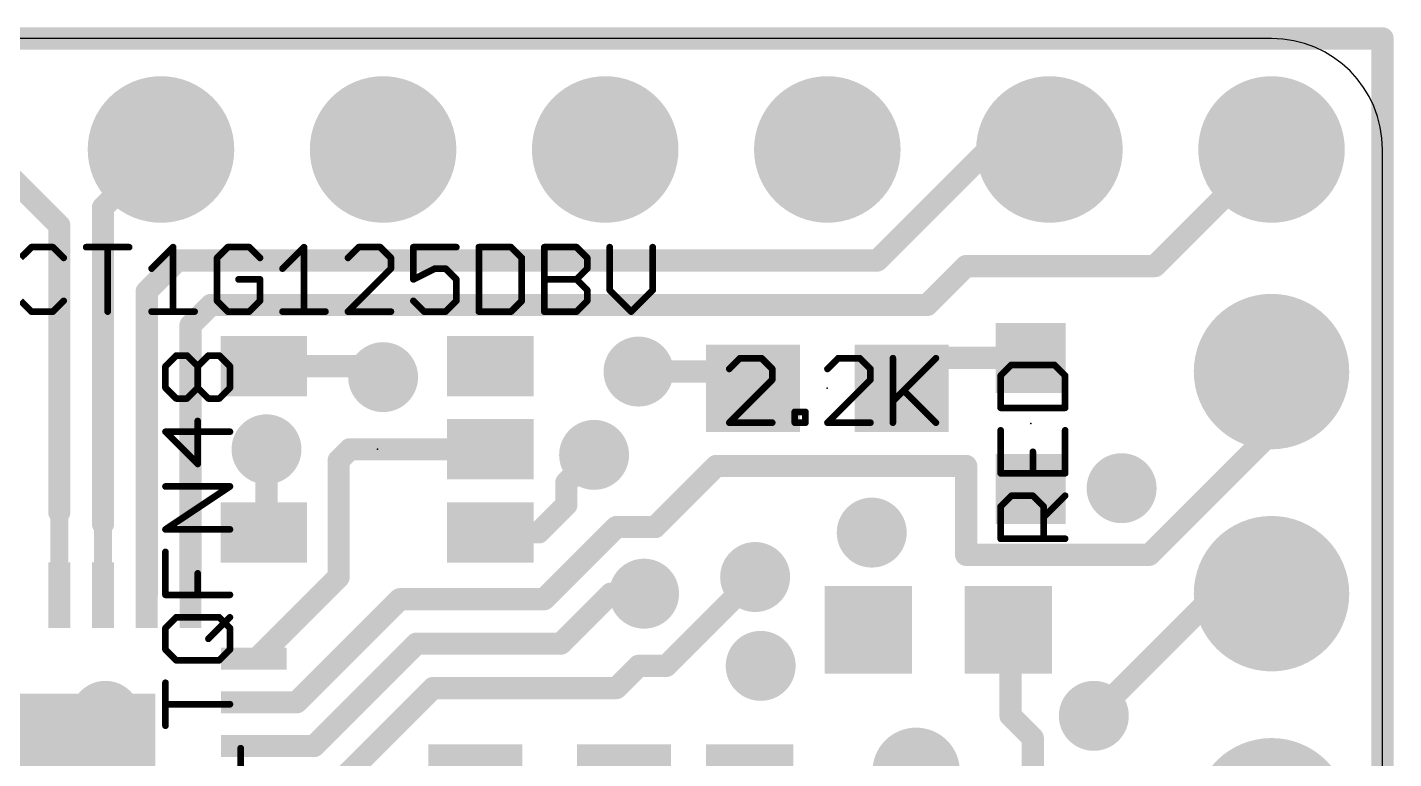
# Model space of a CAD drawing. Extents: x -0.1 to 35.7, y -0.1 to 17.9.
# Drawn here: x 20.06 to 35.69, y 9.54 to 17.91 of the extents above; entities that cross this region are included whole.
import ezdxf

# ---------------------------------------------------------------- set-up
doc = ezdxf.new("R2010")
doc.units = 0
for name, color, linetype in [('1', 12, 'CONTINUOUS'), ('17', 110, 'CONTINUOUS'), ('18', 110, 'CONTINUOUS'), ('20', 53, 'CONTINUOUS'), ('23', 40, 'CONTINUOUS'), ('27', 253, 'CONTINUOUS')]:
    doc.layers.add(name, color=color, linetype=linetype)

# ---------------------------------------------------------------- blocks, each defined once
blk = doc.blocks.new('RECT')
blk.add_solid([(-0.5, -0.5), (0.5, -0.5), (-0.5, 0.5), (0.5, 0.5)])
blk = doc.blocks.new('ROUNDP')
at = {"const_width": 0.5}
blk.add_lwpolyline([(0, -0.25, 1), (0, 0.25, 1), (0, -0.25)], format="xyb", dxfattribs=at)
blk = doc.blocks.new('PIE')
at = {"const_width": 0.5}
blk.add_lwpolyline([(0, -0.25, 1), (0, 0.25, 1), (0, -0.25)], format="xyb", dxfattribs=at)
blk = doc.blocks.new('ROUNDV')
at = {"const_width": 0.5}
blk.add_lwpolyline([(0, -0.25, 1), (0, 0.25, 1), (0, -0.25)], format="xyb", dxfattribs=at)

msp = doc.modelspace()

# ---------------------------------------------------------------- linework, layer by layer
at = {"layer": '1'}
for points, const_width in [([(35.56, 17.78), (0, 17.78)], 0.254), ([(35.56, 0), (35.56, 17.78)], 0.254), ([(20.427, 15.641), (19.558, 16.51)], 0.254), ([(20.927, 15.847), (21.59, 16.51)], 0.254), ([(29.7815, 15.24), (31.0515, 16.51)], 0.254), ([(31.0515, 16.51), (31.75, 16.51)], 0.254), ([(32.9565, 15.1765), (34.29, 16.51)], 0.254), ([(20.927, 12.2275), (20.927, 15.847)], 0.254), ([(20.427, 12.3625), (20.427, 15.641)], 0.254), ([(21.427, 14.8865), (21.7805, 15.24)], 0.254), ([(21.7805, 15.24), (29.7815, 15.24)], 0.254), ([(30.353, 14.732), (30.7975, 15.1765)], 0.254), ([(30.7975, 15.1765), (32.9565, 15.1765)], 0.254), ([(21.427, 11.4125), (21.427, 14.8865)], 0.254), ([(21.927, 14.4975), (22.1615, 14.732)], 0.254), ([(22.1615, 14.732), (30.353, 14.732)], 0.254), ([(21.927, 11.4125), (21.927, 14.4975)], 0.254), ([(30.06, 13.7795), (30.407, 14.1265)], 0.254), ([(30.407, 14.1265), (31.536, 14.1265)], 0.254), ([(22.7665, 14.031), (24.0055, 14.031)], 0.254), ([(24.0055, 14.031), (24.13, 13.9065)], 0.254), ([(28.1695, 13.97), (27.051, 13.97)], 0.254), ([(28.36, 13.7795), (28.1695, 13.97)], 0.254), ([(34.29, 13.2715), (34.29, 13.97)], 0.254), ([(32.893, 11.8745), (34.29, 13.2715)], 0.254), ([(22.7965, 12.161), (22.7965, 13.081)], 0.254), ([(23.622, 12.954), (23.749, 13.081)], 0.254), ([(23.749, 13.081), (25.3565, 13.081)], 0.254), ([(26.2255, 12.7), (26.543, 13.0175)], 0.254), ([(23.622, 11.6205), (23.622, 12.954)], 0.254), ([(27.2415, 12.192), (27.94, 12.8905)], 0.254), ([(27.94, 12.8905), (30.7975, 12.8905)], 0.254), ([(30.7975, 12.8905), (30.7975, 11.8745)], 0.254), ([(26.2255, 12.446), (26.2255, 12.7)], 0.254), ([(25.9105, 12.131), (26.2255, 12.446)], 0.254), ([(20.427, 11.4125), (20.427, 12.3625)], 0.2032), ([(20.927, 11.4125), (20.927, 12.2275)], 0.2032), ([(22.7965, 12.161), (22.7665, 12.131)], 0.3048), ([(25.3565, 12.131), (25.9105, 12.131)], 0.254), ([(25.9715, 11.3665), (26.797, 12.192)], 0.254), ([(26.797, 12.192), (27.2415, 12.192)], 0.254), ([(30.7975, 11.8745), (32.893, 11.8745)], 0.254), ([(23.622, 11.6205), (22.689, 10.6875)], 0.254), ([(27.3685, 10.6045), (28.3845, 11.6205)], 0.254), ([(23.1415, 10.1875), (24.3205, 11.3665)], 0.254), ([(24.3205, 11.3665), (25.9715, 11.3665)], 0.254), ([(26.162, 10.8585), (26.7335, 11.43)], 0.254), ([(26.7335, 11.43), (27.1145, 11.43)], 0.254), ([(32.258, 10.033), (33.655, 11.43)], 0.254), ([(33.655, 11.43), (34.29, 11.43)], 0.254), ([(31.28, 10.9535), (31.28, 11.017)], 0.254), ([(23.34, 9.6875), (24.511, 10.8585)], 0.254), ([(24.511, 10.8585), (26.162, 10.8585)], 0.254), ([(31.3055, 10.928), (31.28, 10.9535)], 0.254), ([(31.3055, 10.928), (31.3055, 10.033)], 0.254), ([(22.689, 10.6875), (22.652, 10.6875)], 0.254), ([(26.797, 10.3505), (27.051, 10.6045)], 0.254), ([(27.051, 10.6045), (27.3685, 10.6045)], 0.254), ([(23.5385, 9.1875), (24.7015, 10.3505)], 0.254), ([(24.7015, 10.3505), (26.797, 10.3505)], 0.254), ([(22.652, 10.1875), (23.1415, 10.1875)], 0.254), ([(31.3055, 10.033), (31.5595, 9.779)], 0.254), ([(31.5595, 9.779), (31.5595, 9.271)], 0.254), ([(22.652, 9.6875), (23.34, 9.6875)], 0.254)]:
    msp.add_lwpolyline(points, dxfattribs=dict(at, const_width=const_width))
for points, const_width in [([(35.6235, 17.78, 1), (35.4965, 17.78)], 0.127), ([(35.56, 17.7165, 1), (35.56, 17.8435)], 0.127), ([(21.6349, 16.4651, 1), (21.5451, 16.5549)], 0.127), ([(31.0515, 16.5735, 1), (31.0515, 16.4465)], 0.127), ([(31.0964, 16.4651, 1), (31.0066, 16.5549)], 0.127), ([(31.75, 16.4465, 1), (31.75, 16.5735)], 0.127), ([(34.3349, 16.4651, 1), (34.2451, 16.5549)], 0.127), ([(20.9905, 15.847, 1), (20.8635, 15.847)], 0.127), ([(20.8821, 15.8919, 1), (20.9719, 15.8021)], 0.127), ([(20.4905, 15.641, 1), (20.3635, 15.641)], 0.127), ([(20.3821, 15.5961, 1), (20.4719, 15.6859)], 0.127), ([(21.7805, 15.3035, 1), (21.7805, 15.1765)], 0.127), ([(21.8254, 15.1951, 1), (21.7356, 15.2849)], 0.127), ([(29.7366, 15.2849, 1), (29.8264, 15.1951)], 0.127), ([(29.7815, 15.1765, 1), (29.7815, 15.3035)], 0.127), ([(30.7975, 15.24, 1), (30.7975, 15.113)], 0.127), ([(30.8424, 15.1316, 1), (30.7526, 15.2214)], 0.127), ([(32.9116, 15.2214, 1), (33.0014, 15.1316)], 0.127), ([(32.9565, 15.113, 1), (32.9565, 15.24)], 0.127), ([(21.4905, 14.8865, 1), (21.3635, 14.8865)], 0.127), ([(21.3821, 14.9314, 1), (21.4719, 14.8416)], 0.127), ([(22.1615, 14.7955, 1), (22.1615, 14.6685)], 0.127), ([(22.2064, 14.6871, 1), (22.1166, 14.7769)], 0.127), ([(30.353, 14.6685, 1), (30.353, 14.7955)], 0.127), ([(30.3081, 14.7769, 1), (30.3979, 14.6871)], 0.127), ([(21.9905, 14.4975, 1), (21.8635, 14.4975)], 0.127), ([(21.8821, 14.5424, 1), (21.9719, 14.4526)], 0.127), ([(30.407, 14.19, 1), (30.407, 14.063)], 0.127), ([(30.4519, 14.0816, 1), (30.3621, 14.1714)], 0.127), ([(31.536, 14.063, 1), (31.536, 14.19)], 0.127), ([(22.7665, 14.0945, 1), (22.7665, 13.9675)], 0.127), ([(24.0504, 14.0759, 1), (23.9606, 13.9861)], 0.127), ([(24.0055, 13.9675, 1), (24.0055, 14.0945)], 0.127), ([(27.051, 14.0335, 1), (27.051, 13.9065)], 0.127), ([(28.2144, 14.0149, 1), (28.1246, 13.9251)], 0.127), ([(28.1695, 13.9065, 1), (28.1695, 14.0335)], 0.127), ([(34.3535, 13.97, 1), (34.2265, 13.97)], 0.127), ([(24.0851, 13.8616, 1), (24.1749, 13.9514)], 0.127), ([(28.3151, 13.7346, 1), (28.4049, 13.8244)], 0.127), ([(30.0151, 13.8244, 1), (30.1049, 13.7346)], 0.127), ([(34.2265, 13.2715, 1), (34.3535, 13.2715)], 0.127), ([(34.3349, 13.2266, 1), (34.2451, 13.3164)], 0.127), ([(22.86, 13.081, 1), (22.733, 13.081)], 0.127), ([(23.749, 13.1445, 1), (23.749, 13.0175)], 0.127), ([(23.7939, 13.0361, 1), (23.7041, 13.1259)], 0.127), ([(25.3565, 13.0175, 1), (25.3565, 13.1445)], 0.127), ([(26.5879, 12.9726, 1), (26.4981, 13.0624)], 0.127), ([(23.6855, 12.954, 1), (23.5585, 12.954)], 0.127), ([(23.5771, 12.9989, 1), (23.6669, 12.9091)], 0.127), ([(27.94, 12.954, 1), (27.94, 12.827)], 0.127), ([(27.9849, 12.8456, 1), (27.8951, 12.9354)], 0.127), ([(30.861, 12.8905, 1), (30.734, 12.8905)], 0.127), ([(30.7975, 12.827, 1), (30.7975, 12.954)], 0.127), ([(26.289, 12.7, 1), (26.162, 12.7)], 0.127), ([(26.1806, 12.7449, 1), (26.2704, 12.6551)], 0.127), ([(26.162, 12.446, 1), (26.289, 12.446)], 0.127), ([(26.2704, 12.4011, 1), (26.1806, 12.4909)], 0.127), ([(20.3635, 12.3625, 1), (20.4905, 12.3625)], 0.127), ([(20.4778, 12.3625, 1), (20.3762, 12.3625)], 0.1016), ([(20.8635, 12.2275, 1), (20.9905, 12.2275)], 0.127), ([(20.9778, 12.2275, 1), (20.8762, 12.2275)], 0.1016), ([(22.7126, 12.1849, 1), (22.8204, 12.0771)], 0.1524), ([(22.8504, 12.1071, 1), (22.7426, 12.2149)], 0.1524), ([(22.733, 12.161, 1), (22.86, 12.161)], 0.127), ([(25.3565, 12.1945, 1), (25.3565, 12.0675)], 0.127), ([(25.8656, 12.1759, 1), (25.9554, 12.0861)], 0.127), ([(25.9105, 12.0675, 1), (25.9105, 12.1945)], 0.127), ([(26.797, 12.2555, 1), (26.797, 12.1285)], 0.127), ([(26.8419, 12.1471, 1), (26.7521, 12.2369)], 0.127), ([(27.1966, 12.2369, 1), (27.2864, 12.1471)], 0.127), ([(27.2415, 12.1285, 1), (27.2415, 12.2555)], 0.127), ([(30.7975, 11.938, 1), (30.7975, 11.811)], 0.127), ([(30.734, 11.8745, 1), (30.861, 11.8745)], 0.127), ([(32.8481, 11.9194, 1), (32.9379, 11.8296)], 0.127), ([(32.893, 11.811, 1), (32.893, 11.938)], 0.127), ([(23.6669, 11.5756, 1), (23.5771, 11.6654)], 0.127), ([(28.4294, 11.5756, 1), (28.3396, 11.6654)], 0.127), ([(23.5585, 11.6205, 1), (23.6855, 11.6205)], 0.127), ([(20.3762, 11.4125, 1), (20.4778, 11.4125)], 0.1016), ([(20.8762, 11.4125, 1), (20.9778, 11.4125)], 0.1016), ([(21.3635, 11.4125, 1), (21.4905, 11.4125)], 0.127), ([(21.8635, 11.4125, 1), (21.9905, 11.4125)], 0.127), ([(24.3205, 11.43, 1), (24.3205, 11.303)], 0.127), ([(24.3654, 11.3216, 1), (24.2756, 11.4114)], 0.127), ([(25.9266, 11.4114, 1), (26.0164, 11.3216)], 0.127), ([(25.9715, 11.303, 1), (25.9715, 11.43)], 0.127), ([(26.7335, 11.4935, 1), (26.7335, 11.3665)], 0.127), ([(26.7784, 11.3851, 1), (26.6886, 11.4749)], 0.127), ([(27.1145, 11.3665, 1), (27.1145, 11.4935)], 0.127), ([(33.655, 11.4935, 1), (33.655, 11.3665)], 0.127), ([(33.6999, 11.3851, 1), (33.6101, 11.4749)], 0.127), ([(34.29, 11.3665, 1), (34.29, 11.4935)], 0.127), ([(31.3435, 11.017, 1), (31.2165, 11.017)], 0.127), ([(24.511, 10.922, 1), (24.511, 10.795)], 0.127), ([(24.5559, 10.8136, 1), (24.4661, 10.9034)], 0.127), ([(26.1171, 10.9034, 1), (26.2069, 10.8136)], 0.127), ([(26.162, 10.795, 1), (26.162, 10.922)], 0.127), ([(31.3249, 10.9984, 1), (31.2351, 10.9086)], 0.127), ([(31.2165, 10.9535, 1), (31.3435, 10.9535)], 0.127), ([(31.369, 10.928, 1), (31.242, 10.928)], 0.127), ([(31.2606, 10.8831, 1), (31.3504, 10.9729)], 0.127), ([(22.652, 10.751, 1), (22.652, 10.624)], 0.127), ([(22.6441, 10.7324, 1), (22.7339, 10.6426)], 0.127), ([(22.689, 10.624, 1), (22.689, 10.751)], 0.127), ([(27.051, 10.668, 1), (27.051, 10.541)], 0.127), ([(27.0959, 10.5596, 1), (27.0061, 10.6494)], 0.127), ([(27.3236, 10.6494, 1), (27.4134, 10.5596)], 0.127), ([(27.3685, 10.541, 1), (27.3685, 10.668)], 0.127), ([(24.7015, 10.414, 1), (24.7015, 10.287)], 0.127), ([(24.7464, 10.3056, 1), (24.6566, 10.3954)], 0.127), ([(26.797, 10.287, 1), (26.797, 10.414)], 0.127), ([(22.652, 10.251, 1), (22.652, 10.124)], 0.127), ([(23.1415, 10.124, 1), (23.1415, 10.251)], 0.127), ([(26.7521, 10.3954, 1), (26.8419, 10.3056)], 0.127), ([(23.0966, 10.2324, 1), (23.1864, 10.1426)], 0.127), ([(31.3504, 10.0779, 1), (31.2606, 9.9881)], 0.127), ([(31.242, 10.033, 1), (31.369, 10.033)], 0.127), ([(32.2131, 10.0779, 1), (32.3029, 9.9881)], 0.127), ([(31.623, 9.779, 1), (31.496, 9.779)], 0.127), ([(31.5146, 9.7341, 1), (31.6044, 9.8239)], 0.127), ([(22.652, 9.751, 1), (22.652, 9.624)], 0.127), ([(23.2951, 9.7324, 1), (23.3849, 9.6426)], 0.127), ([(23.34, 9.624, 1), (23.34, 9.751)], 0.127)]:
    msp.add_lwpolyline(points, format="xyb", dxfattribs=dict(at, const_width=const_width))
at = {"layer": '20'}
for p, q in [((34.29, 17.78), (1.27, 17.78)), ((35.56, 1.27), (35.56, 16.51))]:
    msp.add_line(p, q, dxfattribs=at)
msp.add_arc((34.29, 16.51), 1.27, 0, 90, dxfattribs=at)
at = {"layer": '23'}
for p in [(29.21, 13.7795), (31.536, 13.3765), (24.0665, 13.081)]:
    msp.add_point(p, dxfattribs=at)
at = {"layer": '27', "const_width": 0.0762}
for points in [[(20.1088, 15.393), (19.9859, 15.2702)], [(20.3546, 15.393), (20.1088, 15.393)], [(20.4774, 15.2702), (20.3546, 15.393)], [(20.7344, 15.393), (21.2258, 15.393)], [(20.9801, 14.6558), (20.9801, 15.393)], [(21.4828, 15.1473), (21.7285, 15.393)], [(21.7285, 15.393), (21.7285, 14.6558)], [(22.3541, 15.393), (22.2312, 15.2702)], [(22.5998, 15.393), (22.3541, 15.393)], [(22.7227, 15.2702), (22.5998, 15.393)], [(22.9796, 15.1473), (23.2253, 15.393)], [(23.2253, 15.393), (23.2253, 14.6558)], [(23.8509, 15.393), (23.728, 15.2702)], [(24.0966, 15.393), (23.8509, 15.393)], [(24.2195, 15.2702), (24.0966, 15.393)], [(24.9679, 15.393), (24.4764, 15.393)], [(24.4764, 15.393), (24.4764, 15.0244)], [(25.2249, 15.393), (25.2249, 14.6558)], [(25.5935, 15.393), (25.2249, 15.393)], [(25.7163, 15.2702), (25.5935, 15.393)], [(25.9733, 14.6558), (25.9733, 15.393)], [(25.9733, 15.393), (26.3419, 15.393)], [(26.3419, 15.393), (26.4648, 15.2702)], [(26.7217, 15.393), (26.7217, 14.9015)], [(27.2132, 14.9015), (27.2132, 15.393)], [(22.2312, 15.2702), (22.2312, 14.7787)], [(23.728, 14.6558), (24.2195, 15.1473)], [(24.2195, 15.1473), (24.2195, 15.2702)], [(24.4764, 15.0244), (24.7222, 15.1473)], [(24.7222, 15.1473), (24.8451, 15.1473)], [(24.8451, 15.1473), (24.9679, 15.0244)], [(25.7163, 14.7787), (25.7163, 15.2702)], [(26.4648, 15.1473), (26.3419, 15.0244)], [(26.4648, 15.2702), (26.4648, 15.1473)], [(22.7227, 15.0244), (22.4769, 15.0244)], [(22.7227, 14.7787), (22.7227, 15.0244)], [(24.9679, 15.0244), (24.9679, 14.7787)], [(25.9733, 15.0244), (26.3419, 15.0244)], [(26.3419, 15.0244), (26.4648, 14.9015)], [(26.4648, 14.9015), (26.4648, 14.7787)], [(26.7217, 14.9015), (26.9674, 14.6558)], [(26.9674, 14.6558), (27.2132, 14.9015)], [(19.9859, 14.7787), (20.1088, 14.6558)], [(20.1088, 14.6558), (20.3546, 14.6558)], [(20.3546, 14.6558), (20.4774, 14.7787)], [(21.4828, 14.6558), (21.9743, 14.6558)], [(22.2312, 14.7787), (22.3541, 14.6558)], [(22.3541, 14.6558), (22.5998, 14.6558)], [(22.5998, 14.6558), (22.7227, 14.7787)], [(22.9796, 14.6558), (23.4711, 14.6558)], [(24.2195, 14.6558), (23.728, 14.6558)], [(24.5993, 14.6558), (24.4764, 14.7787)], [(24.8451, 14.6558), (24.5993, 14.6558)], [(24.9679, 14.7787), (24.8451, 14.6558)], [(25.2249, 14.6558), (25.5935, 14.6558)], [(25.5935, 14.6558), (25.7163, 14.7787)], [(26.3419, 14.6558), (25.9733, 14.6558)], [(26.4648, 14.7787), (26.3419, 14.6558)], [(21.6412, 14.0304), (21.764, 14.1533)], [(21.6412, 13.7847), (21.6412, 14.0304)], [(21.764, 14.1533), (21.8869, 14.1533)], [(21.8869, 14.1533), (22.0098, 14.0304)], [(22.0098, 14.0304), (22.1327, 14.1533)], [(22.0098, 13.7847), (22.0098, 14.0304)], [(22.1327, 14.1533), (22.2555, 14.1533)], [(22.2555, 14.1533), (22.3784, 14.0304)], [(22.3784, 14.0304), (22.3784, 13.7847)], [(28.212, 14.123), (28.0891, 14.0002)], [(28.4578, 14.123), (28.212, 14.123)], [(28.5806, 14.0002), (28.4578, 14.123)], [(29.3346, 14.123), (29.2118, 14.0002)], [(29.5804, 14.123), (29.3346, 14.123)], [(29.7033, 14.0002), (29.5804, 14.123)], [(29.9602, 14.123), (29.9602, 13.3858)], [(29.9602, 13.6315), (30.4517, 14.123)], [(31.3153, 14.0467), (31.1925, 13.9238)], [(31.8068, 14.0467), (31.3153, 14.0467)], [(31.9297, 13.9238), (31.8068, 14.0467)], [(28.0891, 13.3858), (28.5806, 13.8773)], [(28.5806, 13.8773), (28.5806, 14.0002)], [(29.2118, 13.3858), (29.7033, 13.8773)], [(29.7033, 13.8773), (29.7033, 14.0002)], [(31.1925, 13.9238), (31.1925, 13.5552)], [(31.9297, 13.5552), (31.9297, 13.9238)], [(21.764, 13.6618), (21.6412, 13.7847)], [(22.0098, 13.7847), (21.8869, 13.6618)], [(22.1327, 13.6618), (22.0098, 13.7847)], [(22.3784, 13.7847), (22.2555, 13.6618)], [(30.0831, 13.7544), (30.4517, 13.3858)], [(21.8869, 13.6618), (21.764, 13.6618)], [(22.2555, 13.6618), (22.1327, 13.6618)], [(22.0098, 12.9134), (22.0098, 13.4049)], [(28.8376, 13.3858), (28.8376, 13.5087)], [(28.8376, 13.5087), (28.9604, 13.5087)], [(28.9604, 13.5087), (28.9604, 13.3858)], [(31.1925, 13.5552), (31.9297, 13.5552)], [(22.3784, 13.282), (21.6412, 13.282)], [(21.6412, 13.282), (22.0098, 12.9134)], [(28.5806, 13.3858), (28.0891, 13.3858)], [(28.9604, 13.3858), (28.8376, 13.3858)], [(29.7033, 13.3858), (29.2118, 13.3858)], [(31.1925, 13.2983), (31.1925, 12.8068)], [(31.9297, 12.8068), (31.9297, 13.2983)], [(31.5611, 12.8068), (31.5611, 13.0525)], [(31.1925, 12.8068), (31.9297, 12.8068)], [(21.6412, 12.165), (22.3784, 12.6565)], [(22.3784, 12.6565), (21.6412, 12.6565)], [(31.1925, 12.427), (31.3153, 12.5498)], [(31.3153, 12.5498), (31.5611, 12.5498)], [(31.5611, 12.5498), (31.684, 12.427)], [(31.684, 12.3041), (31.9297, 12.5498)], [(31.1925, 12.0584), (31.1925, 12.427)], [(31.684, 12.427), (31.684, 12.0584)], [(22.3784, 12.165), (21.6412, 12.165)], [(31.9297, 12.0584), (31.1925, 12.0584)], [(21.6412, 11.4166), (21.6412, 11.9081)], [(22.0098, 11.4166), (22.0098, 11.6623)], [(22.3784, 11.4166), (21.6412, 11.4166)], [(21.6412, 11.0368), (21.764, 11.1597)], [(21.764, 11.1597), (22.2555, 11.1597)], [(22.1327, 10.9139), (22.3784, 11.1597)], [(22.2555, 11.1597), (22.3784, 11.0368)], [(21.6412, 10.791), (21.6412, 11.0368)], [(22.3784, 11.0368), (22.3784, 10.791)], [(21.764, 10.6682), (21.6412, 10.791)], [(22.3784, 10.791), (22.2555, 10.6682)], [(22.2555, 10.6682), (21.764, 10.6682)], [(21.6412, 9.9198), (21.6412, 10.4112)], [(22.3784, 10.1655), (21.6412, 10.1655)], [(22.5013, 9.1713), (22.5013, 9.6628)]]:
    msp.add_lwpolyline(points, dxfattribs=at)
at = {"layer": '27', "const_width": 0.0381}
for points in [[(20.1088, 15.4121, 1), (20.1088, 15.374)], [(20.1223, 15.3796, 1), (20.0953, 15.4065)], [(20.368, 15.4065, 1), (20.3411, 15.3796)], [(20.3546, 15.374, 1), (20.3546, 15.4121)], [(20.7344, 15.4121, 1), (20.7344, 15.374)], [(20.9992, 15.393, 1), (20.9611, 15.393)], [(21.2258, 15.374, 1), (21.2258, 15.4121)], [(21.7476, 15.393, 1), (21.7095, 15.393)], [(21.742, 15.3796, 1), (21.715, 15.4065)], [(22.3541, 15.4121, 1), (22.3541, 15.374)], [(22.3675, 15.3796, 1), (22.3406, 15.4065)], [(22.6133, 15.4065, 1), (22.5863, 15.3796)], [(22.5998, 15.374, 1), (22.5998, 15.4121)], [(23.2444, 15.393, 1), (23.2063, 15.393)], [(23.2388, 15.3796, 1), (23.2119, 15.4065)], [(23.8509, 15.4121, 1), (23.8509, 15.374)], [(23.8644, 15.3796, 1), (23.8374, 15.4065)], [(24.1101, 15.4065, 1), (24.0832, 15.3796)], [(24.0966, 15.374, 1), (24.0966, 15.4121)], [(24.4764, 15.4121, 1), (24.4764, 15.374)], [(24.4955, 15.393, 1), (24.4574, 15.393)], [(24.9679, 15.374, 1), (24.9679, 15.4121)], [(25.2439, 15.393, 1), (25.2058, 15.393)], [(25.2249, 15.4121, 1), (25.2249, 15.374)], [(25.6069, 15.4065, 1), (25.58, 15.3796)], [(25.5935, 15.374, 1), (25.5935, 15.4121)], [(25.9733, 15.4121, 1), (25.9733, 15.374)], [(25.9923, 15.393, 1), (25.9542, 15.393)], [(26.3554, 15.4065, 1), (26.3284, 15.3796)], [(26.3419, 15.374, 1), (26.3419, 15.4121)], [(26.7407, 15.393, 1), (26.7026, 15.393)], [(27.2322, 15.393, 1), (27.1941, 15.393)], [(20.464, 15.2567, 1), (20.4909, 15.2836)], [(21.4693, 15.1608, 1), (21.4962, 15.1338)], [(22.2502, 15.2702, 1), (22.2121, 15.2702)], [(22.2177, 15.2836, 1), (22.2447, 15.2567)], [(22.7092, 15.2567, 1), (22.7361, 15.2836)], [(22.9661, 15.1608, 1), (22.9931, 15.1338)], [(23.7146, 15.2836, 1), (23.7415, 15.2567)], [(24.2386, 15.2702, 1), (24.2005, 15.2702)], [(24.2005, 15.1473, 1), (24.2386, 15.1473)], [(24.206, 15.2567, 1), (24.233, 15.2836)], [(24.233, 15.1338, 1), (24.206, 15.1608)], [(24.7222, 15.1663, 1), (24.7222, 15.1282)], [(24.7307, 15.1302, 1), (24.7137, 15.1643)], [(24.8585, 15.1608, 1), (24.8316, 15.1338)], [(24.8451, 15.1282, 1), (24.8451, 15.1663)], [(25.7354, 15.2702, 1), (25.6973, 15.2702)], [(25.7029, 15.2567, 1), (25.7298, 15.2836)], [(26.4838, 15.2702, 1), (26.4457, 15.2702)], [(26.4457, 15.1473, 1), (26.4838, 15.1473)], [(26.4513, 15.2567, 1), (26.4782, 15.2836)], [(26.4782, 15.1338, 1), (26.4513, 15.1608)], [(22.4769, 15.0435, 1), (22.4769, 15.0054)], [(22.7417, 15.0244, 1), (22.7036, 15.0244)], [(22.7227, 15.0054, 1), (22.7227, 15.0435)], [(24.4679, 15.0415, 1), (24.485, 15.0074)], [(24.4574, 15.0244, 1), (24.4955, 15.0244)], [(24.987, 15.0244, 1), (24.9489, 15.0244)], [(24.9545, 15.0109, 1), (24.9814, 15.0379)], [(25.9733, 15.0435, 1), (25.9733, 15.0054)], [(26.3554, 15.0379, 1), (26.3284, 15.0109)], [(26.3284, 15.0379, 1), (26.3554, 15.0109)], [(26.3419, 15.0054, 1), (26.3419, 15.0435)], [(26.4838, 14.9015, 1), (26.4457, 14.9015)], [(26.4513, 14.8881, 1), (26.4782, 14.915)], [(26.7352, 14.915, 1), (26.7082, 14.8881)], [(26.7026, 14.9015, 1), (26.7407, 14.9015)], [(27.1941, 14.9015, 1), (27.2322, 14.9015)], [(27.2266, 14.8881, 1), (27.1997, 14.915)], [(20.1088, 14.6749, 1), (20.1088, 14.6368)], [(20.0953, 14.6423, 1), (20.1223, 14.6693)], [(20.3411, 14.6693, 1), (20.368, 14.6423)], [(20.3546, 14.6368, 1), (20.3546, 14.6749)], [(20.4909, 14.7652, 1), (20.464, 14.7921)], [(21.4828, 14.6749, 1), (21.4828, 14.6368)], [(21.9743, 14.6368, 1), (21.9743, 14.6749)], [(22.2121, 14.7787, 1), (22.2502, 14.7787)], [(22.2447, 14.7921, 1), (22.2177, 14.7652)], [(22.3541, 14.6749, 1), (22.3541, 14.6368)], [(22.3406, 14.6423, 1), (22.3675, 14.6693)], [(22.5863, 14.6693, 1), (22.6133, 14.6423)], [(22.5998, 14.6368, 1), (22.5998, 14.6749)], [(22.7036, 14.7787, 1), (22.7417, 14.7787)], [(22.7361, 14.7652, 1), (22.7092, 14.7921)], [(22.9796, 14.6749, 1), (22.9796, 14.6368)], [(23.4711, 14.6368, 1), (23.4711, 14.6749)], [(23.728, 14.6749, 1), (23.728, 14.6368)], [(23.7146, 14.6693, 1), (23.7415, 14.6423)], [(24.2195, 14.6368, 1), (24.2195, 14.6749)], [(24.4899, 14.7921, 1), (24.463, 14.7652)], [(24.5993, 14.6749, 1), (24.5993, 14.6368)], [(24.5858, 14.6423, 1), (24.6128, 14.6693)], [(24.8316, 14.6693, 1), (24.8585, 14.6423)], [(24.8451, 14.6368, 1), (24.8451, 14.6749)], [(24.9489, 14.7787, 1), (24.987, 14.7787)], [(24.9814, 14.7652, 1), (24.9545, 14.7921)], [(25.2249, 14.6749, 1), (25.2249, 14.6368)], [(25.58, 14.6693, 1), (25.6069, 14.6423)], [(25.5935, 14.6368, 1), (25.5935, 14.6749)], [(25.6973, 14.7787, 1), (25.7354, 14.7787)], [(25.7298, 14.7652, 1), (25.7029, 14.7921)], [(25.9733, 14.6749, 1), (25.9733, 14.6368)], [(26.3284, 14.6693, 1), (26.3554, 14.6423)], [(26.3419, 14.6368, 1), (26.3419, 14.6749)], [(26.4457, 14.7787, 1), (26.4838, 14.7787)], [(26.4782, 14.7652, 1), (26.4513, 14.7921)], [(26.954, 14.6693, 1), (26.9809, 14.6423)], [(26.954, 14.6423, 1), (26.9809, 14.6693)], [(20.9611, 14.6558, 1), (20.9992, 14.6558)], [(21.7095, 14.6558, 1), (21.7476, 14.6558)], [(23.2063, 14.6558, 1), (23.2444, 14.6558)], [(25.2058, 14.6558, 1), (25.2439, 14.6558)], [(25.9542, 14.6558, 1), (25.9923, 14.6558)], [(21.6602, 14.0304, 1), (21.6221, 14.0304)], [(21.764, 14.1724, 1), (21.764, 14.1343)], [(21.7775, 14.1398, 1), (21.7506, 14.1668)], [(21.9004, 14.1668, 1), (21.8734, 14.1398)], [(21.8869, 14.1343, 1), (21.8869, 14.1724)], [(22.0288, 14.0304, 1), (21.9907, 14.0304)], [(22.1327, 14.1724, 1), (22.1327, 14.1343)], [(22.1461, 14.1398, 1), (22.1192, 14.1668)], [(22.269, 14.1668, 1), (22.2421, 14.1398)], [(22.2555, 14.1343, 1), (22.2555, 14.1724)], [(22.3975, 14.0304, 1), (22.3594, 14.0304)], [(28.212, 14.1421, 1), (28.212, 14.104)], [(28.2255, 14.1096, 1), (28.1985, 14.1365)], [(28.4712, 14.1365, 1), (28.4443, 14.1096)], [(28.4578, 14.104, 1), (28.4578, 14.1421)], [(29.3346, 14.1421, 1), (29.3346, 14.104)], [(29.3481, 14.1096, 1), (29.3212, 14.1365)], [(29.5939, 14.1365, 1), (29.5669, 14.1096)], [(29.5804, 14.104, 1), (29.5804, 14.1421)], [(29.9792, 14.123, 1), (29.9411, 14.123)], [(30.4651, 14.1096, 1), (30.4382, 14.1365)], [(31.3153, 14.0657, 1), (31.3153, 14.0276)], [(31.3288, 14.0332, 1), (31.3019, 14.0601)], [(31.8203, 14.0601, 1), (31.7934, 14.0332)], [(31.8068, 14.0276, 1), (31.8068, 14.0657)], [(21.6277, 14.0439, 1), (21.6546, 14.017)], [(21.9963, 14.0439, 1), (22.0233, 14.017)], [(21.9963, 14.017, 1), (22.0233, 14.0439)], [(22.3649, 14.017, 1), (22.3919, 14.0439)], [(28.0757, 14.0136, 1), (28.1026, 13.9867)], [(28.5997, 14.0002, 1), (28.5616, 14.0002)], [(28.5672, 13.9867, 1), (28.5941, 14.0136)], [(28.5941, 13.8638, 1), (28.5672, 13.8908)], [(29.1983, 14.0136, 1), (29.2252, 13.9867)], [(29.7223, 14.0002, 1), (29.6842, 14.0002)], [(29.6898, 13.9867, 1), (29.7167, 14.0136)], [(29.7167, 13.8638, 1), (29.6898, 13.8908)], [(31.179, 13.9373, 1), (31.2059, 13.9103)], [(31.2115, 13.9238, 1), (31.1734, 13.9238)], [(31.9488, 13.9238, 1), (31.9107, 13.9238)], [(31.9162, 13.9103, 1), (31.9432, 13.9373)], [(21.6546, 13.7982, 1), (21.6277, 13.7712)], [(21.6221, 13.7847, 1), (21.6602, 13.7847)], [(22.0233, 13.7982, 1), (21.9963, 13.7712)], [(21.9907, 13.7847, 1), (22.0288, 13.7847)], [(22.0233, 13.7712, 1), (21.9963, 13.7982)], [(22.3594, 13.7847, 1), (22.3975, 13.7847)], [(22.3919, 13.7712, 1), (22.3649, 13.7982)], [(28.5616, 13.8773, 1), (28.5997, 13.8773)], [(29.6842, 13.8773, 1), (29.7223, 13.8773)], [(30.0965, 13.7679, 1), (30.0696, 13.7409)], [(21.764, 13.6809, 1), (21.764, 13.6428)], [(21.7506, 13.6484, 1), (21.7775, 13.6753)], [(21.8734, 13.6753, 1), (21.9004, 13.6484)], [(21.8869, 13.6428, 1), (21.8869, 13.6809)], [(22.1327, 13.6809, 1), (22.1327, 13.6428)], [(22.1192, 13.6484, 1), (22.1461, 13.6753)], [(22.2421, 13.6753, 1), (22.269, 13.6484)], [(22.2555, 13.6428, 1), (22.2555, 13.6809)], [(29.9467, 13.645, 1), (29.9737, 13.6181)], [(22.0288, 13.4049, 1), (21.9907, 13.4049)], [(28.8566, 13.5087, 1), (28.8185, 13.5087)], [(28.8376, 13.5277, 1), (28.8376, 13.4896)], [(28.9795, 13.5087, 1), (28.9414, 13.5087)], [(28.9604, 13.4896, 1), (28.9604, 13.5277)], [(31.1925, 13.5742, 1), (31.1925, 13.5361)], [(31.1734, 13.5552, 1), (31.2115, 13.5552)], [(31.9107, 13.5552, 1), (31.9488, 13.5552)], [(31.9297, 13.5361, 1), (31.9297, 13.5742)], [(21.6412, 13.3011, 1), (21.6412, 13.263)], [(21.6546, 13.2955, 1), (21.6277, 13.2686)], [(22.3784, 13.263, 1), (22.3784, 13.3011)], [(28.0891, 13.4049, 1), (28.0891, 13.3668)], [(28.0757, 13.3993, 1), (28.1026, 13.3723)], [(28.5806, 13.3668, 1), (28.5806, 13.4049)], [(28.8376, 13.4049, 1), (28.8376, 13.3668)], [(28.8185, 13.3858, 1), (28.8566, 13.3858)], [(28.9414, 13.3858, 1), (28.9795, 13.3858)], [(28.9604, 13.3668, 1), (28.9604, 13.4049)], [(29.1983, 13.3993, 1), (29.2252, 13.3723)], [(29.2118, 13.4049, 1), (29.2118, 13.3668)], [(29.7033, 13.3668, 1), (29.7033, 13.4049)], [(29.9411, 13.3858, 1), (29.9792, 13.3858)], [(30.4382, 13.3723, 1), (30.4651, 13.3993)], [(31.2115, 13.2983, 1), (31.1734, 13.2983)], [(31.9488, 13.2983, 1), (31.9107, 13.2983)], [(31.5801, 13.0525, 1), (31.542, 13.0525)], [(21.9907, 12.9134, 1), (22.0288, 12.9134)], [(21.9963, 12.8999, 1), (22.0233, 12.9269)], [(31.1925, 12.8258, 1), (31.1925, 12.7877)], [(31.1734, 12.8068, 1), (31.2115, 12.8068)], [(31.542, 12.8068, 1), (31.5801, 12.8068)], [(31.9107, 12.8068, 1), (31.9488, 12.8068)], [(31.9297, 12.7877, 1), (31.9297, 12.8258)], [(21.6412, 12.6755, 1), (21.6412, 12.6374)], [(22.389, 12.6406, 1), (22.3678, 12.6723)], [(22.3784, 12.6374, 1), (22.3784, 12.6755)], [(31.3153, 12.5689, 1), (31.3153, 12.5308)], [(31.3288, 12.5364, 1), (31.3019, 12.5633)], [(31.5746, 12.5633, 1), (31.5476, 12.5364)], [(31.5611, 12.5308, 1), (31.5611, 12.5689)], [(31.9432, 12.5364, 1), (31.9162, 12.5633)], [(31.2115, 12.427, 1), (31.1734, 12.427)], [(31.179, 12.4404, 1), (31.2059, 12.4135)], [(31.703, 12.427, 1), (31.6649, 12.427)], [(31.6705, 12.4135, 1), (31.6974, 12.4404)], [(21.6412, 12.1841, 1), (21.6412, 12.146)], [(21.6306, 12.1809, 1), (21.6517, 12.1492)], [(22.3784, 12.146, 1), (22.3784, 12.1841)], [(31.6705, 12.3176, 1), (31.6974, 12.2906)], [(31.1925, 12.0774, 1), (31.1925, 12.0393)], [(31.1734, 12.0584, 1), (31.2115, 12.0584)], [(31.6649, 12.0584, 1), (31.703, 12.0584)], [(31.9297, 12.0393, 1), (31.9297, 12.0774)], [(21.6602, 11.9081, 1), (21.6221, 11.9081)], [(22.0288, 11.6623, 1), (21.9907, 11.6623)], [(21.6221, 11.4166, 1), (21.6602, 11.4166)], [(21.6412, 11.4356, 1), (21.6412, 11.3975)], [(21.9907, 11.4166, 1), (22.0288, 11.4166)], [(22.3784, 11.3975, 1), (22.3784, 11.4356)], [(21.764, 11.1787, 1), (21.764, 11.1406)], [(21.7775, 11.1462, 1), (21.7506, 11.1731)], [(22.269, 11.1731, 1), (22.2421, 11.1462)], [(22.2555, 11.1406, 1), (22.2555, 11.1787)], [(22.3919, 11.1462, 1), (22.3649, 11.1731)], [(21.6602, 11.0368, 1), (21.6221, 11.0368)], [(21.6277, 11.0503, 1), (21.6546, 11.0233)], [(22.1192, 10.9274, 1), (22.1461, 10.9004)], [(22.3975, 11.0368, 1), (22.3594, 11.0368)], [(22.3649, 11.0233, 1), (22.3919, 11.0503)], [(21.6221, 10.791, 1), (21.6602, 10.791)], [(21.6546, 10.8045, 1), (21.6277, 10.7776)], [(22.3594, 10.791, 1), (22.3975, 10.791)], [(22.3919, 10.7776, 1), (22.3649, 10.8045)], [(21.764, 10.6872, 1), (21.764, 10.6491)], [(21.7506, 10.6547, 1), (21.7775, 10.6816)], [(22.2421, 10.6816, 1), (22.269, 10.6547)], [(22.2555, 10.6491, 1), (22.2555, 10.6872)], [(21.6602, 10.4112, 1), (21.6221, 10.4112)], [(21.6412, 10.1845, 1), (21.6412, 10.1464)], [(22.3784, 10.1464, 1), (22.3784, 10.1845)], [(21.6221, 9.9198, 1), (21.6602, 9.9198)], [(22.5203, 9.6628, 1), (22.4822, 9.6628)]]:
    msp.add_lwpolyline(points, format="xyb", dxfattribs=at)

# ---------------------------------------------------------------- block references
at = {"layer": '1'}
for p, xscale, yscale, rotation in [((22.7665, 14.031), 0.69, 0.99, 90), ((25.3565, 14.031), 0.69, 0.99, 90), ((31.536, 14.1265), 0.8, 0.8, 180), ((25.3565, 13.081), 0.69, 0.99, 90), ((31.536, 12.6265), 0.8, 0.8, 180), ((22.7665, 12.131), 0.69, 0.99, 90), ((25.3565, 12.131), 0.69, 0.99, 90), ((20.427, 11.4125), 0.75, 0.25, 270), ((20.927, 11.4125), 0.75, 0.25, 270), ((21.427, 11.4125), 0.75, 0.25, 270), ((21.927, 11.4125), 0.75, 0.25, 270), ((22.652, 10.6875), 0.75, 0.25, 180), ((22.652, 10.1875), 0.75, 0.25, 180), ((22.652, 9.6875), 0.75, 0.25, 180)]:
    msp.add_blockref('RECT', p, dxfattribs=dict(at, xscale=xscale, yscale=yscale, rotation=rotation))
at = {"layer": '1', "xscale": 1.075}
for p in [(28.36, 13.7795), (30.06, 13.7795)]:
    msp.add_blockref('RECT', p, dxfattribs=at)
at = {"layer": '1', "rotation": 270}
for p in [(29.68, 11.017), (31.28, 11.017)]:
    msp.add_blockref('RECT', p, dxfattribs=at)
at = {"layer": '1', "xscale": 4.7, "yscale": 4.7}
msp.add_blockref('RECT', (19.177, 7.9375), dxfattribs=at)
at = {"layer": '1'}
msp.add_blockref('PIE', (30.226, 9.398), dxfattribs=at)
at = {"layer": '1', "xscale": 1.075}
for p, rotation in [((25.185, 9.2075), 180), ((26.885, 9.2075), 180), ((28.321, 9.1685), 90)]:
    msp.add_blockref('RECT', p, dxfattribs=dict(at, rotation=rotation))
at = {"layer": '17'}
for p, xscale, yscale, rotation in [((21.59, 16.51), 1.6764, 1.6764, 90), ((24.13, 16.51), 1.6764, 1.6764, 90), ((26.67, 16.51), 1.6764, 1.6764, 90), ((29.21, 16.51), 1.6764, 1.6764, 90), ((31.75, 16.51), 1.6764, 1.6764, 90), ((34.29, 16.51), 1.6764, 1.6764, 90), ((34.29, 13.97), 1.778, 1.778, 180), ((34.29, 11.43), 1.778, 1.778, 180), ((34.29, 8.89), 1.778, 1.778, 180)]:
    msp.add_blockref('ROUNDP', p, dxfattribs=dict(at, xscale=xscale, yscale=yscale, rotation=rotation))
at = {"layer": '18', "xscale": 0.8001, "yscale": 0.8001}
for p in [(24.13, 13.9065), (24.13, 13.9065), (27.051, 13.97), (27.051, 13.97), (22.7965, 13.081), (22.7965, 13.081), (26.543, 13.0175), (26.543, 13.0175), (32.5755, 12.6365), (32.5755, 12.6365), (29.718, 12.1285), (29.718, 12.1285), (28.3845, 11.6205), (28.3845, 11.6205), (27.1145, 11.43), (27.1145, 11.43), (28.448, 10.6045), (28.448, 10.6045), (20.955, 10.033), (20.955, 10.033), (32.258, 10.033), (32.258, 10.033)]:
    msp.add_blockref('ROUNDV', p, dxfattribs=at)

doc.saveas('drawing.dxf')
